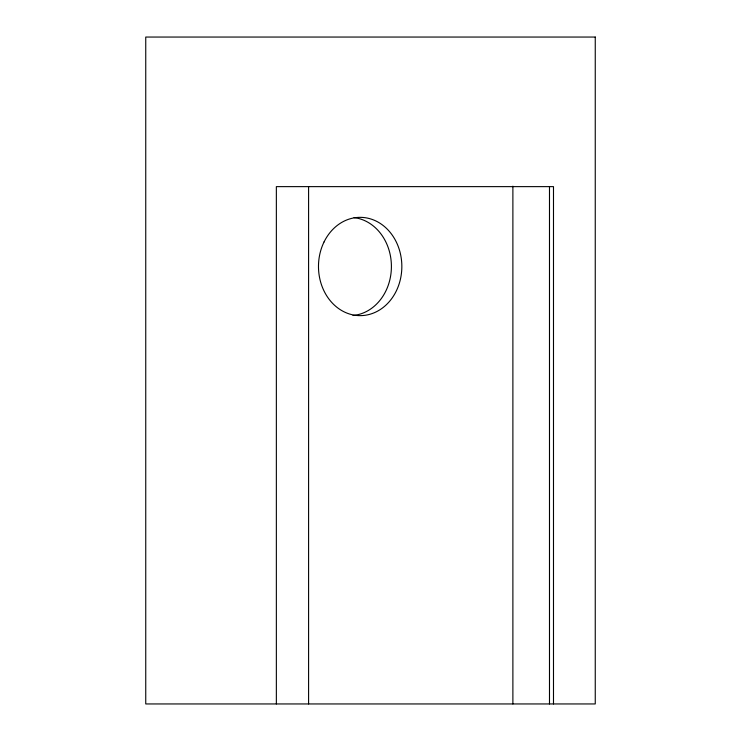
<?xml version="1.0" encoding="UTF-8"?>
<svg xmlns="http://www.w3.org/2000/svg" width="741" height="741" viewBox="0 0 741 741"><rect width="100%" height="100%" fill="white"/><g stroke="black" fill="none" stroke-linecap="round" stroke-linejoin="round"><path stroke-width="1.11" d="M553.49 703.95L553.49 186.63L276.356 186.63L276.356 703.95M549.489 186.63L549.489 703.95M512.883 186.167L512.883 703.95M308.589 186.63L308.589 703.95M354.087 217.613A49.147 41.681 90 0 1 391.405 267.14A49.147 41.681 90 0 1 352.994 315.49M595.255 37.05L145.745 37.05L145.745 703.95L595.255 703.95L595.255 37.05M324.067 241.918A49.147 41.681 90 0 0 360.163 315.638A49.147 41.681 90 0 0 396.259 241.918A49.147 41.681 90 0 0 324.067 241.918"/></g></svg>
